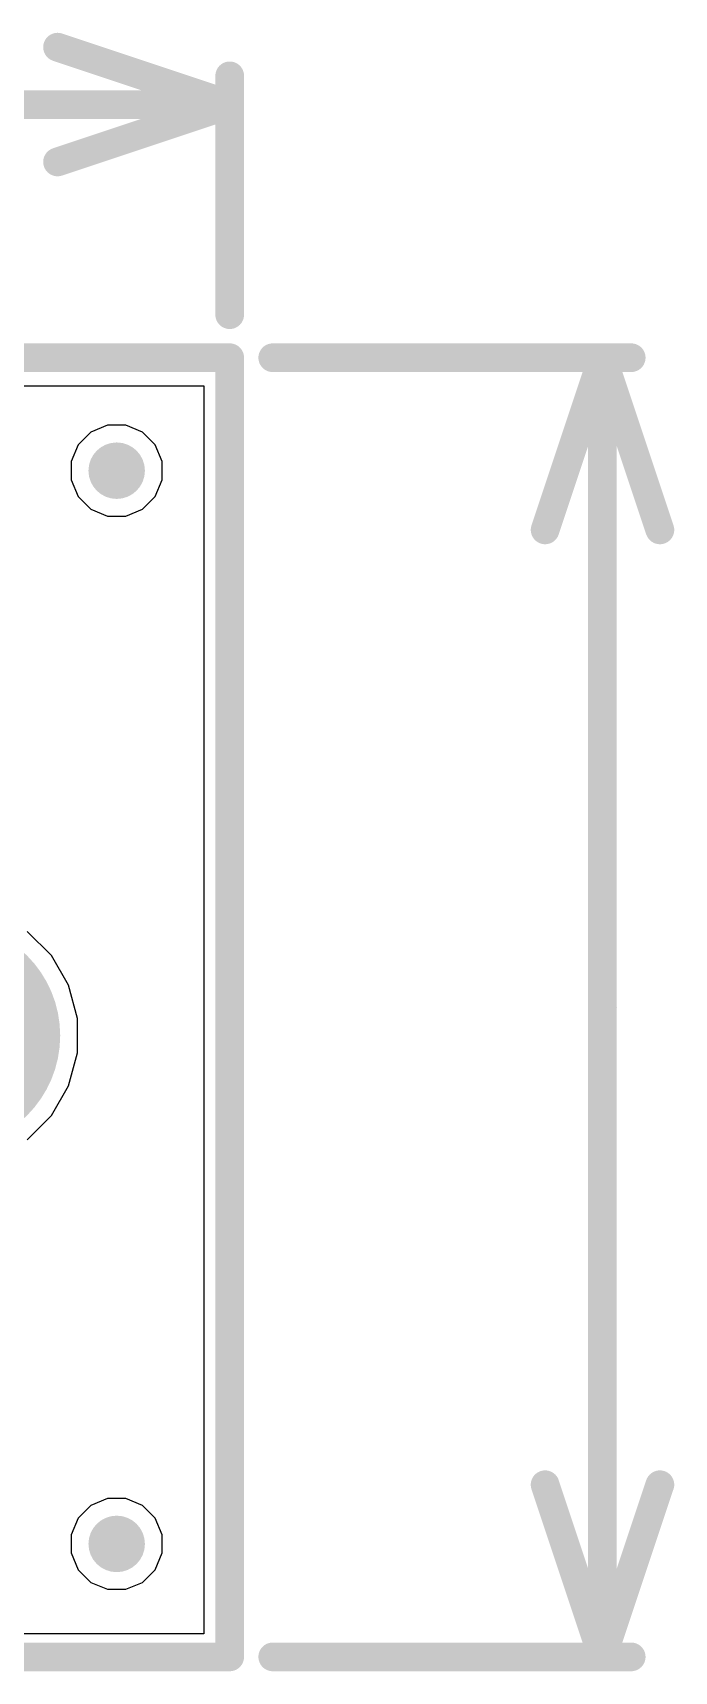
# Model space of a CAD drawing. Header units: inches. Extents: x 0 to 323, y -26 to 38.
# Drawn here: x 36.26 to 41.94, y -0.13 to 14.38 of the extents above; entities that cross this region are included whole.
import ezdxf

# ---------------------------------------------------------------- set-up
doc = ezdxf.new("R2010")
doc.units = ezdxf.units.IN
for name, color, linetype in [('Board Outline', 216, 'Continuous'), ('Bottom Layer', 5, 'Continuous'), ('Bottom Paste', 16, 'Continuous'), ('Bottom Solder', 6, 'Continuous'), ('Dimension', 6, 'Continuous'), ('GND', 76, 'Continuous'), ('Multi-Layer', 9, 'Continuous'), ('Pad Holes', 156, 'Continuous'), ('Power', 16, 'Continuous'), ('Top Layer', 1, 'Continuous'), ('Top Paste', 8, 'Continuous'), ('Top Solder', 216, 'Continuous')]:
    doc.layers.add(name, color=color, linetype=linetype)

msp = doc.modelspace()

# ---------------------------------------------------------------- hatches: boundary and pattern name
at = {"layer": 'Bottom Layer'}
h = msp.add_hatch(color=5, dxfattribs=at)
edge = h.paths.add_edge_path()
edge.add_arc((37, 10.5), 0.25, 0, 360)
h = msp.add_hatch(color=5, dxfattribs=at)
edge = h.paths.add_edge_path()
edge.add_arc((35.5, 5.5), 1, 0, 360)
h = msp.add_hatch(color=5, dxfattribs=at)
edge = h.paths.add_edge_path()
edge.add_arc((37, 1), 0.25, 0, 360)
at = {"layer": 'Bottom Paste'}
h = msp.add_hatch(color=16, dxfattribs=at)
edge = h.paths.add_edge_path()
edge.add_arc((37, 10.5), 0.25, 0, 360)
h = msp.add_hatch(color=16, dxfattribs=at)
edge = h.paths.add_edge_path()
edge.add_arc((37, 1), 0.25, 0, 360)
at = {"layer": 'Bottom Solder'}
h = msp.add_hatch(color=6, dxfattribs=at)
edge = h.paths.add_edge_path()
edge.add_arc((37, 10.5), 0.25, 0, 360)
h = msp.add_hatch(color=6, dxfattribs=at)
edge = h.paths.add_edge_path()
edge.add_arc((35.5, 5.5), 1, 0, 360)
h = msp.add_hatch(color=6, dxfattribs=at)
edge = h.paths.add_edge_path()
edge.add_arc((37, 1), 0.25, 0, 360)
at = {"layer": 'GND'}
h = msp.add_hatch(color=76, dxfattribs=at)
edge = h.paths.add_edge_path()
edge.add_arc((35.5, 5.5), 1, 0, 360)
at = {"layer": 'Multi-Layer'}
h = msp.add_hatch(color=9, dxfattribs=at)
edge = h.paths.add_edge_path()
edge.add_arc((35.5, 5.5), 1, 0, 360)
at = {"layer": 'Pad Holes'}
h = msp.add_hatch(color=7, dxfattribs=at)
edge = h.paths.add_edge_path()
edge.add_arc((35.5, 5.5), 1, 0, 360)
at = {"layer": 'Power'}
h = msp.add_hatch(color=16, dxfattribs=at)
edge = h.paths.add_edge_path()
edge.add_arc((35.5, 5.5), 1, 0, 360)
at = {"layer": 'Top Layer'}
h = msp.add_hatch(color=1, dxfattribs=at)
edge = h.paths.add_edge_path()
edge.add_arc((37, 10.5), 0.25, 0, 360)
h = msp.add_hatch(color=1, dxfattribs=at)
edge = h.paths.add_edge_path()
edge.add_arc((35.5, 5.5), 1, 0, 360)
at = {"layer": 'Top Paste'}
h = msp.add_hatch(color=8, dxfattribs=at)
edge = h.paths.add_edge_path()
edge.add_arc((37, 10.5), 0.25, 0, 360)
at = {"layer": 'Top Solder'}
h = msp.add_hatch(color=216, dxfattribs=at)
edge = h.paths.add_edge_path()
edge.add_arc((37, 10.5), 0.25, 0, 360)
h = msp.add_hatch(color=216, dxfattribs=at)
edge = h.paths.add_edge_path()
edge.add_arc((35.5, 5.5), 1, 0, 360)

# ---------------------------------------------------------------- linework, layer by layer
at = {"layer": 'Board Outline'}
for points in [[(0, 11.5, 0.254, 0.254, 0), (38, 11.5, 0.254, 0.254, 0)], [(38, 0, 0.254, 0.254, 0), (38, 11.5, 0.254, 0.254, 0)], [(0, 0, 0.254, 0.254, 0), (38, 0, 0.254, 0.254, 0)]]:
    msp.add_lwpolyline(points, format="xyseb", dxfattribs=at)
for points in [[(37.937, 11.5, 0.127, 0.127, 1), (38.064, 11.5, 0.127, 0.127, 1)], [(37.937, 11.5, 0.127, 0.127, 1), (38.064, 11.5, 0.127, 0.127, 1)], [(37.937, 0, 0.127, 0.127, 1), (38.064, 0, 0.127, 0.127, 1)], [(37.937, 0, 0.127, 0.127, 1), (38.064, 0, 0.127, 0.127, 1)]]:
    msp.add_lwpolyline(points, format="xyseb", close=True, dxfattribs=at)
at = {"layer": 'Bottom Layer'}
for p, q in [((14.887, 11.252), (37.77, 11.252)), ((37.77, 11.252), (37.77, 0.203)), ((36.92, 10.902), (36.772, 10.841)), ((37.08, 10.902), (36.92, 10.902)), ((37.228, 10.841), (37.08, 10.902)), ((36.772, 10.841), (36.659, 10.728)), ((37.341, 10.728), (37.228, 10.841)), ((36.659, 10.728), (36.598, 10.58)), ((37.402, 10.58), (37.341, 10.728)), ((36.598, 10.58), (36.598, 10.42)), ((37.402, 10.42), (37.402, 10.58)), ((36.598, 10.42), (36.659, 10.272)), ((37.341, 10.272), (37.402, 10.42)), ((36.659, 10.272), (36.772, 10.159)), ((36.772, 10.159), (36.92, 10.098)), ((37.08, 10.098), (37.228, 10.159)), ((37.228, 10.159), (37.341, 10.272)), ((36.92, 10.098), (37.08, 10.098)), ((36.422, 6.208), (36.208, 6.422)), ((36.574, 5.945), (36.422, 6.208)), ((36.652, 5.652), (36.574, 5.945)), ((36.652, 5.348), (36.652, 5.652)), ((36.574, 5.055), (36.652, 5.348)), ((36.422, 4.792), (36.574, 5.055)), ((36.208, 4.578), (36.422, 4.792)), ((36.772, 1.341), (36.659, 1.228)), ((36.92, 1.402), (36.772, 1.341)), ((37.08, 1.402), (36.92, 1.402)), ((37.228, 1.341), (37.08, 1.402)), ((37.341, 1.228), (37.228, 1.341)), ((36.659, 1.228), (36.598, 1.08)), ((37.402, 1.08), (37.341, 1.228)), ((36.598, 1.08), (36.598, 0.92)), ((37.402, 0.92), (37.402, 1.08)), ((36.598, 0.92), (36.659, 0.772)), ((37.341, 0.772), (37.402, 0.92)), ((36.659, 0.772), (36.772, 0.659)), ((37.228, 0.659), (37.341, 0.772)), ((36.772, 0.659), (36.92, 0.598)), ((36.92, 0.598), (37.08, 0.598)), ((37.08, 0.598), (37.228, 0.659)), ((37.77, 0.203), (30.145, 0.203))]:
    msp.add_line(p, q, dxfattribs=at)
at = {"layer": 'Dimension'}
for points in [[(36.476, 14.249, 0.254, 0.254, 0), (38, 13.741, 0.254, 0.254, 0)], [(38, 11.881, 0.254, 0.254, 0), (38, 13.995, 0.254, 0.254, 0)], [(26.64, 13.741, 0.254, 0.254, 0), (38, 13.741, 0.254, 0.254, 0)], [(36.476, 13.233, 0.254, 0.254, 0), (38, 13.741, 0.254, 0.254, 0)], [(38.381, 11.5, 0.254, 0.254, 0), (41.554, 11.5, 0.254, 0.254, 0)], [(40.792, 9.976, 0.254, 0.254, 0), (41.3, 11.5, 0.254, 0.254, 0)], [(41.3, 11.5, 0.254, 0.254, 0), (41.808, 9.976, 0.254, 0.254, 0)], [(41.3, 5.75, 0.254, 0.254, 0), (41.3, 11.5, 0.254, 0.254, 0)], [(41.3, 0, 0.254, 0.254, 0), (41.3, 5.75, 0.254, 0.254, 0)], [(40.792, 1.524, 0.254, 0.254, 0), (41.3, 0, 0.254, 0.254, 0)], [(41.3, 0, 0.254, 0.254, 0), (41.808, 1.524, 0.254, 0.254, 0)], [(38.381, 0, 0.254, 0.254, 0), (41.554, 0, 0.254, 0.254, 0)]]:
    msp.add_lwpolyline(points, format="xyseb", dxfattribs=at)
for points in [[(36.413, 14.249, 0.127, 0.127, 1), (36.54, 14.249, 0.127, 0.127, 1)], [(37.937, 13.995, 0.127, 0.127, 1), (38.064, 13.995, 0.127, 0.127, 1)], [(37.937, 13.741, 0.127, 0.127, 1), (38.064, 13.741, 0.127, 0.127, 1)], [(37.937, 13.741, 0.127, 0.127, 1), (38.064, 13.741, 0.127, 0.127, 1)], [(37.937, 13.741, 0.127, 0.127, 1), (38.064, 13.741, 0.127, 0.127, 1)], [(36.413, 13.233, 0.127, 0.127, 1), (36.54, 13.233, 0.127, 0.127, 1)], [(37.937, 11.881, 0.127, 0.127, 1), (38.064, 11.881, 0.127, 0.127, 1)], [(38.318, 11.5, 0.127, 0.127, 1), (38.445, 11.5, 0.127, 0.127, 1)], [(41.237, 11.5, 0.127, 0.127, 1), (41.364, 11.5, 0.127, 0.127, 1)], [(41.237, 11.5, 0.127, 0.127, 1), (41.364, 11.5, 0.127, 0.127, 1)], [(41.237, 11.5, 0.127, 0.127, 1), (41.364, 11.5, 0.127, 0.127, 1)], [(41.491, 11.5, 0.127, 0.127, 1), (41.618, 11.5, 0.127, 0.127, 1)], [(40.729, 9.976, 0.127, 0.127, 1), (40.856, 9.976, 0.127, 0.127, 1)], [(41.745, 9.976, 0.127, 0.127, 1), (41.872, 9.976, 0.127, 0.127, 1)], [(41.237, 5.75, 0.127, 0.127, 1), (41.364, 5.75, 0.127, 0.127, 1)], [(41.237, 5.75, 0.127, 0.127, 1), (41.364, 5.75, 0.127, 0.127, 1)], [(40.729, 1.524, 0.127, 0.127, 1), (40.856, 1.524, 0.127, 0.127, 1)], [(41.745, 1.524, 0.127, 0.127, 1), (41.872, 1.524, 0.127, 0.127, 1)], [(38.318, 0, 0.127, 0.127, 1), (38.445, 0, 0.127, 0.127, 1)], [(41.237, 0, 0.127, 0.127, 1), (41.364, 0, 0.127, 0.127, 1)], [(41.237, 0, 0.127, 0.127, 1), (41.364, 0, 0.127, 0.127, 1)], [(41.237, 0, 0.127, 0.127, 1), (41.364, 0, 0.127, 0.127, 1)], [(41.491, 0, 0.127, 0.127, 1), (41.618, 0, 0.127, 0.127, 1)]]:
    msp.add_lwpolyline(points, format="xyseb", close=True, dxfattribs=at)
at = {"layer": 'GND'}
for p, q in [((14.887, 11.252), (37.77, 11.252)), ((37.77, 11.252), (37.77, 0.203)), ((36.422, 6.208), (36.208, 6.422)), ((36.574, 5.945), (36.422, 6.208)), ((36.652, 5.652), (36.574, 5.945)), ((36.652, 5.348), (36.652, 5.652)), ((36.574, 5.055), (36.652, 5.348)), ((36.422, 4.792), (36.574, 5.055)), ((36.208, 4.578), (36.422, 4.792)), ((37.77, 0.203), (0.203, 0.203))]:
    msp.add_line(p, q, dxfattribs=at)
at = {"layer": 'Power'}
for p, q in [((14.887, 11.252), (37.77, 11.252)), ((37.77, 11.252), (37.77, 0.203)), ((36.422, 6.208), (36.208, 6.422)), ((36.574, 5.945), (36.422, 6.208)), ((36.652, 5.652), (36.574, 5.945)), ((36.652, 5.348), (36.652, 5.652)), ((36.574, 5.055), (36.652, 5.348)), ((36.422, 4.792), (36.574, 5.055)), ((36.208, 4.578), (36.422, 4.792)), ((37.77, 0.203), (0.203, 0.203))]:
    msp.add_line(p, q, dxfattribs=at)
at = {"layer": 'Top Layer'}
for p, q in [((33.157, 11.252), (37.77, 11.252)), ((37.77, 11.252), (37.77, 0.203)), ((36.92, 10.902), (36.772, 10.841)), ((37.08, 10.902), (36.92, 10.902)), ((37.228, 10.841), (37.08, 10.902)), ((36.772, 10.841), (36.659, 10.728)), ((37.341, 10.728), (37.228, 10.841)), ((36.659, 10.728), (36.598, 10.58)), ((37.402, 10.58), (37.341, 10.728)), ((36.598, 10.58), (36.598, 10.42)), ((37.402, 10.42), (37.402, 10.58)), ((36.598, 10.42), (36.659, 10.272)), ((37.341, 10.272), (37.402, 10.42)), ((36.659, 10.272), (36.772, 10.159)), ((36.772, 10.159), (36.92, 10.098)), ((37.08, 10.098), (37.228, 10.159)), ((37.228, 10.159), (37.341, 10.272)), ((36.92, 10.098), (37.08, 10.098)), ((36.422, 6.208), (36.208, 6.422)), ((36.574, 5.945), (36.422, 6.208)), ((36.652, 5.652), (36.574, 5.945)), ((36.652, 5.348), (36.652, 5.652)), ((36.574, 5.055), (36.652, 5.348)), ((36.422, 4.792), (36.574, 5.055)), ((36.208, 4.578), (36.422, 4.792)), ((37.77, 0.203), (19.658, 0.203))]:
    msp.add_line(p, q, dxfattribs=at)

doc.saveas('drawing.dxf')
